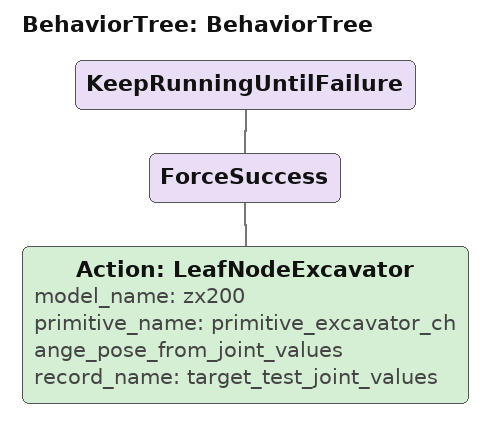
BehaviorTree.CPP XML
<?xml version="1.0"?>
<root main_tree_to_execute="BehaviorTree">
    <BehaviorTree ID="BehaviorTree">
        <KeepRunningUntilFailure>
            <ForceSuccess>
                <Action  model_name="zx200" ID="LeafNodeExcavator" primitive_name="primitive_excavator_change_pose_from_joint_values" record_name="target_test_joint_values"/>
            </ForceSuccess>
        </KeepRunningUntilFailure>
    </BehaviorTree>
</root>
